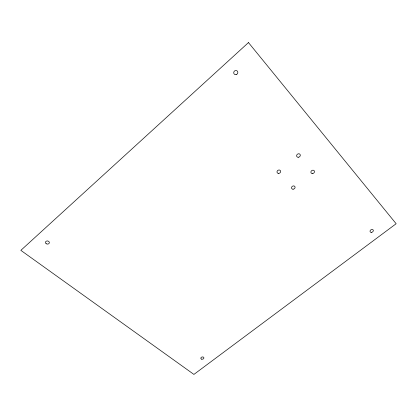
<?xml version="1.0" encoding="UTF-8"?>
<svg xmlns="http://www.w3.org/2000/svg" width="417" height="417" viewBox="0 0 417 417"><rect width="100%" height="100%" fill="white"/><g stroke="black" fill="none" stroke-linecap="round" stroke-linejoin="round"><path stroke-width="0.63" d="M248.475 42.581L20.85 250.356L193.915 374.419L396.15 223.726L248.475 42.581M236.121 74.627A2.142 2.012 -53 0 0 237.367 71.156A2.142 2.012 -53 0 0 233.848 71.969A2.142 2.012 -53 0 0 236.121 74.627M46.146 243.658A1.939 1.569 8 0 0 49.305 242.908A1.939 1.569 8 0 0 46.767 241.005A1.939 1.569 8 0 0 46.146 243.658M201.505 359.115A1.553 1.131 -11.7 0 0 203.897 358.01A1.553 1.131 -11.7 0 0 201.677 357.124A1.553 1.131 -11.7 0 0 201.505 359.115M371.302 232.378A1.751 1.34 -31.6 0 0 373.251 230.163A1.751 1.34 -31.6 0 0 370.468 230.194A1.751 1.34 -31.6 0 0 371.302 232.378M293.031 189.198A1.856 1.569 -30.2 0 0 294.965 186.733A1.856 1.569 -30.2 0 0 291.9 186.727A1.856 1.569 -30.2 0 0 293.031 189.198M312.38 173.571A1.892 1.59 -34 0 0 314.376 171.048A1.892 1.59 -34 0 0 311.296 171.027A1.892 1.59 -34 0 0 312.38 173.571M278.572 173.404A1.897 1.637 -30.8 0 0 280.516 170.855A1.897 1.637 -30.8 0 0 277.373 170.834A1.897 1.637 -30.8 0 0 278.572 173.404M298.176 157.266A1.934 1.658 -35.2 0 0 300.183 154.655A1.934 1.658 -35.2 0 0 297.024 154.618A1.934 1.658 -35.2 0 0 298.176 157.266"/></g></svg>
